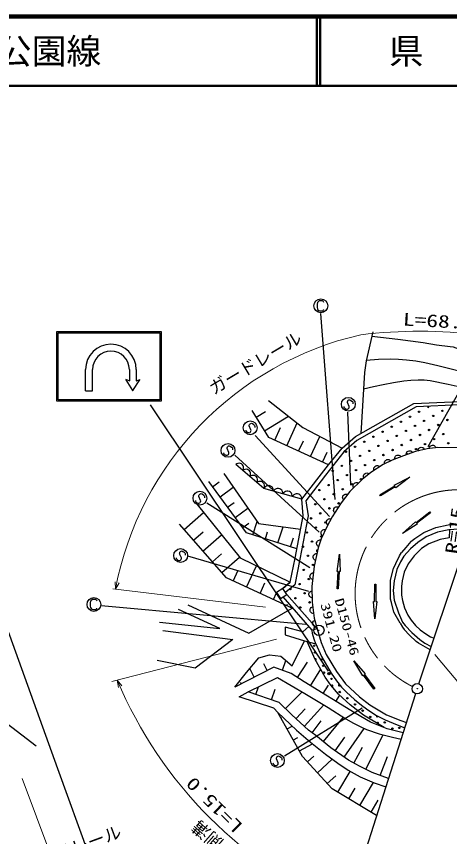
# Model space of a CAD drawing. Units: millimetres, scale not verified. Extents: x 40000 to 680000, y 20000 to 380000.
# Drawn here: x 254536 to 316853, y 261938 to 380000 of the extents above; entities that cross this region are included whole.
import ezdxf
from ezdxf.enums import TextEntityAlignment as Align

# ---------------------------------------------------------------- set-up
doc = ezdxf.new("R2010")
doc.units = ezdxf.units.MM
doc.header["$LTSCALE"] = 1000
doc.linetypes.add('CHAIN', pattern=[18.5, 12, -1.5, 3.5, -1.5])
for name, color, linetype, lineweight in [('M-BGD', 7, 'Continuous', 25), ('M-BGD-HTXT', 7, 'Continuous', 13), ('M-BMK', 2, 'CHAIN', 13), ('M-BMK-SRVR', 3, 'Continuous', 25), ('M-STR-STRC', 7, 'Continuous', 25), ('M-TTL', 2, 'Continuous', 140), ('M-TTL-LINE', 7, 'Continuous', 50)]:
    doc.layers.add(name, color=color, linetype=linetype, lineweight=lineweight)
doc.layers.add('M-OTRS', color=7, linetype='Continuous')
doc.layers.add('M-TTL-TXT', color=7, linetype='Continuous')
doc.styles.add('ＭＳ ゴシック', font='')
doc.styles.get('ＭＳ ゴシック').set_extended_font_data('MS Gothic')

# ---------------------------------------------------------------- blocks, each defined once
blk = doc.blocks.new('BUHIN2')
at = {"color": 6, "linetype": 'Continuous', "lineweight": 25}
for radius in [746, 22.5]:
    blk.add_circle((0, 0), radius, dxfattribs=at)
blk = doc.blocks.new('BUHIN14')
at = {"color": 7, "linetype": 'Continuous', "lineweight": 25}
blk.add_lwpolyline([(-708, 107), (-749, 37), (-760, -45), (-749, -151), (-703, -299), (-632, -413), (-528, -496), (-403, -526), (-292, -497), (-222, -471), (-138, -403), (-106, -320), (36, 293), (104, 377), (212, 452), (329, 478), (431, 472), (537, 431), (626, 296), (693, 77), (708, -23), (693, -127), (645, -226), (555, -327)], dxfattribs=at)
blk.add_circle((0, 0), 995, dxfattribs=at)
blk = doc.blocks.new('BUHIN38')
at = {"color": 7, "linetype": 'Continuous', "lineweight": 25}
blk.add_lwpolyline([(635, 126), (658, 227), (643, 324), (598, 425), (523, 517), (365, 631), (222, 698), (28, 703), (-131, 645), (-281, 507), (-569, 110), (-660, -84), (-672, -229), (-617, -399), (-494, -537), (-341, -649), (-214, -722), (-127, -729), (-32, -718), (33, -679)], dxfattribs=at)
blk.add_circle((0, 0), 995, dxfattribs=at)
blk = doc.blocks.new('BUHIN70')
at = {"color": 7, "linetype": 'Continuous', "lineweight": 25}
blk.add_lwpolyline([(438, -557), (534, -415), (590, -262), (627, -57), (597, 118), (536, 282), (400, 455), (256, 553), (92, 623), (-116, 635), (-275, 614), (-438, 557)], dxfattribs=at)
blk = doc.blocks.new('BUHIN71')
at = {"color": 7, "linetype": 'Continuous', "lineweight": 25}
blk.add_lwpolyline([(151, -647), (289, -563), (397, -456), (509, -297), (554, -136), (567, 27), (520, 227), (436, 368), (325, 492), (153, 585), (10, 630), (-151, 647)], dxfattribs=at)

msp = doc.modelspace()

# ---------------------------------------------------------------- linework, layer by layer
at = {"layer": 'M-BGD'}
for p, q in [((305823, 334597), (304836, 330428)), ((304836, 330428), (304616, 328746)), ((304616, 328746), (304070, 319967)), ((290794, 324696), (295743, 320844)), ((303313, 319539), (311698, 324283)), ((312030, 323798), (303501, 318931)), ((311698, 324283), (318317, 324584)), ((318340, 324085), (312030, 323798)), ((290845, 319390), (288447, 323293)), ((289046, 322317), (290389, 323142)), ((290245, 320365), (293661, 322464)), ((293422, 318206), (294926, 321480)), ((291704, 318995), (292549, 320834)), ((295743, 320844), (301414, 317857)), ((299435, 315443), (290845, 319390)), ((295140, 317417), (295833, 318924)), ((296858, 316627), (298201, 319549)), ((301414, 317857), (303313, 319539)), ((303501, 318931), (301652, 317302)), ((299435, 315443), (301414, 317857)), ((313625, 317748), (311960, 317354)), ((315142, 317958), (313625, 317748)), ((320285, 317865), (315142, 317958)), ((298576, 315838), (299226, 317253)), ((301652, 317302), (298998, 313973)), ((310206, 316749), (308615, 316108)), ((311960, 317354), (310206, 316749)), ((290137, 312045), (286121, 315522)), ((295593, 310492), (299435, 315443)), ((307295, 315483), (305523, 314346)), ((308615, 316108), (307295, 315483)), ((284358, 314207), (289353, 307008)), ((305523, 314346), (304289, 313344)), ((287639, 305685), (282203, 313032)), ((282746, 312297), (283717, 313015)), ((298998, 313973), (296160, 310284)), ((304289, 313344), (302521, 311594)), ((283834, 310828), (285729, 312231)), ((295593, 310492), (290137, 312045)), ((302521, 311594), (301269, 309976)), ((280538, 309750), (286708, 302061)), ((284921, 309359), (285846, 310043)), ((295791, 308134), (295593, 310492)), ((296160, 310284), (296496, 308097)), ((301269, 309976), (299939, 307953)), ((278667, 306136), (281472, 308586)), ((286008, 307889), (287814, 309226)), ((287095, 306420), (287976, 307072)), ((288545, 305395), (289153, 307296)), ((289353, 307008), (295416, 306168)), ((294623, 301998), (295791, 308134)), ((296496, 308097), (295310, 301863)), ((299939, 307953), (299199, 306527)), ((284749, 299172), (277991, 306910)), ((280018, 304588), (281389, 305785)), ((290356, 304816), (290670, 305799)), ((292167, 304236), (292897, 306517)), ((299199, 306527), (298371, 304804)), ((313162, 305698), (314894, 306437)), ((314894, 306437), (316639, 306791)), ((316732, 306096), (315103, 305765)), ((316639, 306791), (318859, 306938)), ((318875, 306237), (316732, 306096)), ((316820, 306101), (316801, 304942)), ((281370, 303041), (284046, 305378)), ((294883, 303366), (287639, 305685)), ((293978, 303656), (294393, 304954)), ((298371, 304804), (297927, 303513)), ((311274, 304403), (311867, 304835)), ((311867, 304835), (313162, 305698)), ((313496, 305080), (312292, 304277)), ((315103, 305765), (313496, 305080)), ((315509, 304714), (313851, 304062)), ((316801, 304942), (315509, 304714)), ((297927, 303513), (297349, 300885)), ((310543, 303563), (309916, 302819)), ((311274, 304403), (310543, 303563)), ((312292, 304277), (311229, 303356)), ((312438, 283930), (318940, 303469)), ((313851, 304062), (312822, 303411)), ((282722, 301493), (284028, 302634)), ((309101, 301269), (309645, 302364)), ((309645, 302364), (309916, 302819)), ((310260, 302292), (309811, 301489)), ((311229, 303356), (310260, 302292)), ((311780, 302359), (310900, 301223)), ((312822, 303411), (311780, 302359)), ((284074, 299945), (286621, 302170)), ((286708, 302061), (293931, 298575)), ((293931, 298575), (294623, 301998)), ((295310, 301863), (294569, 298198)), ((308771, 300552), (309101, 301269)), ((309811, 301489), (309244, 300379)), ((310900, 301223), (310340, 299988)), ((285716, 298727), (286434, 300287)), ((287650, 297838), (289068, 300922)), ((297349, 300885), (297022, 297956)), ((308372, 298832), (308771, 300552)), ((309244, 300379), (308866, 298749)), ((310340, 299988), (310031, 298731)), ((294417, 294725), (284749, 299172)), ((308340, 296110), (308372, 298832)), ((308866, 298749), (308725, 297379)), ((310031, 298731), (309928, 297942)), ((250900, 298175), (260458, 271756)), ((289583, 296948), (290284, 298473)), ((292861, 297669), (291941, 297065)), ((292861, 297669), (291941, 297065)), ((292861, 297669), (293931, 298575)), ((293931, 298575), (292861, 297669)), ((293425, 296809), (292861, 297669)), ((294569, 298198), (293314, 297135)), ((297022, 297956), (297060, 295702)), ((309928, 297942), (309951, 296674)), ((291517, 296059), (291963, 297030)), ((291941, 297065), (292505, 296205)), ((291941, 297065), (292505, 296205)), ((292505, 296205), (293425, 296809)), ((292505, 296205), (292904, 296467)), ((297073, 291666), (292904, 296467)), ((293425, 296809), (297783, 291827)), ((297783, 291827), (293425, 296809)), ((308725, 297379), (308866, 295986)), ((309951, 296674), (310065, 295908)), ((279176, 295315), (287965, 291215)), ((293450, 295170), (293551, 295389)), ((297060, 295702), (297369, 293363)), ((308484, 295616), (308340, 296110)), ((308831, 294247), (308484, 295616)), ((308866, 295986), (309481, 294167)), ((310065, 295908), (310374, 294868)), ((283785, 291885), (277863, 294618)), ((287965, 291215), (294194, 294828)), ((309750, 292653), (308831, 294247)), ((309481, 294167), (310095, 292812)), ((310374, 294868), (310865, 293816)), ((275104, 292823), (283785, 291885)), ((297369, 293363), (297783, 291827)), ((310095, 292812), (310473, 292340)), ((310865, 293816), (311346, 293103)), ((311346, 293103), (311951, 292337)), ((295756, 291426), (293177, 292071)), ((293177, 292071), (293177, 290963)), ((296611, 292199), (295756, 291426)), ((297783, 291827), (297073, 291666)), ((297147, 291164), (297073, 291666)), ((297783, 291827), (298376, 289874)), ((309750, 292653), (310069, 292072)), ((310069, 292072), (310340, 291725)), ((311090, 290938), (310340, 291725)), ((310473, 292340), (311441, 291301)), ((311951, 292337), (312637, 291719)), ((312637, 291719), (313438, 291102)), ((275586, 291590), (285661, 290331)), ((293177, 290963), (295982, 290104)), ((297389, 290378), (297147, 291164)), ((312037, 290010), (311090, 290938)), ((311441, 291301), (312551, 290309)), ((313438, 291102), (314112, 290690)), ((314112, 290690), (314628, 290511)), ((285661, 290331), (280275, 286177)), ((294183, 286527), (295982, 290104)), ((295982, 290104), (297620, 289664)), ((297526, 287414), (296378, 289998)), ((297620, 289664), (297389, 290378)), ((297620, 289664), (298419, 287866)), ((298376, 289874), (299081, 288162)), ((312375, 289775), (312037, 290010)), ((314067, 288824), (312375, 289775)), ((312551, 290309), (313307, 289789)), ((313307, 289789), (314204, 289317)), ((289402, 287686), (290927, 288126)), ((290927, 288126), (292565, 287926)), ((299081, 288162), (300568, 285682)), ((280275, 286177), (274782, 287276)), ((287644, 285568), (289402, 287686)), ((292565, 287926), (294183, 286527)), ((292803, 285889), (293309, 287283)), ((294994, 284832), (296402, 287035)), ((298953, 284908), (297526, 287414)), ((298419, 287866), (299798, 285446)), ((291558, 286342), (285968, 283451)), ((288763, 284896), (288119, 286141)), ((290626, 285860), (290136, 286808)), ((294048, 285436), (291558, 286342)), ((296854, 283663), (298315, 286028)), ((285968, 283451), (287644, 285568)), ((287862, 282780), (292080, 284837)), ((292080, 284837), (296019, 282536)), ((295940, 284227), (294048, 285436)), ((299787, 283732), (298953, 284908)), ((299798, 285446), (300577, 284347)), ((300568, 285682), (301878, 283949)), ((286900, 283933), (286791, 284143)), ((288986, 282397), (289367, 283514)), ((303253, 279711), (295940, 284227)), ((298682, 282534), (299423, 283732)), ((300867, 282464), (299787, 283732)), ((300577, 284347), (301302, 283445)), ((301302, 283445), (302042, 282705)), ((301878, 283949), (303911, 282040)), ((286563, 282051), (287862, 282780)), ((292359, 281247), (287862, 282780)), ((291234, 281630), (291761, 283173)), ((293265, 280358), (295627, 282766)), ((296019, 282536), (299401, 280514)), ((300511, 281405), (301055, 282287)), ((302531, 280904), (300867, 282464)), ((302042, 282705), (303180, 281666)), ((311972, 282504), (305507, 262321)), ((291554, 280447), (286563, 282051)), ((294171, 279469), (292359, 281247)), ((303180, 281666), (304159, 280867)), ((303911, 282040), (305402, 280891)), ((250295, 280397), (257380, 275024)), ((292153, 279813), (291554, 280447)), ((295709, 273469), (292153, 279813)), ((294838, 277268), (292153, 279813)), ((294773, 278920), (296061, 280330)), ((295975, 277821), (298776, 280888)), ((299401, 280514), (301945, 278911)), ((304474, 279403), (302531, 280904)), ((304159, 280867), (304899, 280324)), ((304899, 280324), (306257, 279425)), ((305402, 280891), (307790, 279480)), ((292598, 279020), (292721, 279089)), ((296577, 277272), (294171, 279469)), ((298703, 275616), (301595, 279132)), ((301945, 278911), (303026, 278248)), ((305475, 278426), (303253, 279711)), ((307454, 277635), (304474, 279403)), ((306257, 279425), (307576, 278725)), ((307576, 278725), (309294, 278006)), ((307790, 279480), (309830, 278654)), ((309830, 278654), (310640, 278344)), ((293487, 277434), (294226, 277848)), ((297100, 276889), (298373, 278625)), ((301667, 273394), (304580, 277507)), ((303026, 278248), (304072, 277760)), ((304072, 277760), (304909, 277342)), ((306434, 278026), (305475, 278426)), ((307893, 277467), (306434, 278026)), ((310167, 276869), (307893, 277467)), ((309294, 278006), (310397, 277585)), ((294838, 277268), (296825, 275525)), ((297623, 276505), (296577, 277272)), ((299784, 274728), (297623, 276505)), ((304804, 271625), (307289, 276596)), ((304909, 277342), (306725, 276749)), ((306725, 276749), (308643, 276227)), ((294376, 275848), (295011, 276204)), ((295265, 274262), (297110, 275296)), ((296825, 275525), (298986, 273782)), ((300412, 274283), (301792, 276232)), ((308643, 276227), (309881, 275977)), ((302294, 272950), (299784, 274728)), ((303096, 272514), (304347, 274816)), ((299962, 268797), (295709, 273469)), ((296418, 272690), (297339, 273529)), ((297836, 271133), (299965, 273072)), ((298986, 273782), (300764, 272493)), ((303898, 272078), (302294, 272950)), ((306886, 270733), (307900, 273453)), ((260458, 271756), (265097, 258934)), ((300764, 272493), (302263, 271482)), ((305710, 271172), (303898, 272078)), ((299253, 269576), (300495, 270706)), ((300762, 268321), (302550, 271327)), ((302263, 271482), (304006, 270540)), ((304006, 270540), (305993, 269669)), ((308061, 270295), (305710, 271172)), ((303962, 266418), (305916, 269703)), ((305993, 269669), (307681, 269106)), ((306362, 264991), (299962, 268797)), ((302362, 267370), (303280, 268913)), ((305562, 265467), (306594, 267202)), ((305507, 262321), (301708, 250462))]:
    msp.add_line(p, q, dxfattribs=at)
for points in [[(305679, 333988), (309399, 333540), (313066, 333037), (314962, 332737), (316936, 332486), (317346, 332427), (317736, 332310), (317970, 332178), (318170, 331995), (318242, 331914), (318319, 331822)], [(304862, 330541), (306609, 330648), (308365, 330695), (309511, 330664), (310665, 330573), (311974, 330402), (313276, 330171), (315182, 329744), (317080, 329258), (318544, 328898), (320027, 328596), (323006, 328049), (326007, 327560), (327118, 327451), (328232, 327402), (329489, 327415), (330747, 327489), (332544, 327673), (334333, 327916), (337168, 328368), (340000, 328861)], [(344141, 327436), (340896, 326805), (337637, 326231), (335936, 325986), (334219, 325798), (332625, 325693), (331016, 325647), (328684, 325660), (326341, 325733), (324442, 325834), (322550, 325994), (320904, 326195), (319256, 326456), (316662, 327033), (314068, 327548), (313207, 327627), (312331, 327646), (311301, 327601), (310260, 327495), (308776, 327265), (307308, 326976), (305883, 326660), (304466, 326328)], [(312306, 317436), (312319, 317557), (312354, 317665), (312422, 317794), (312515, 317878), (312621, 317939), (312772, 317975), (312894, 317968), (313015, 317935), (313135, 317851), (313216, 317769), (313279, 317666)], [(313888, 317785), (313912, 317904), (313958, 318009), (314037, 318131), (314138, 318205), (314249, 318256), (314403, 318277), (314524, 318259), (314641, 318214), (314753, 318119), (314826, 318030), (314879, 317921)], [(308947, 316242), (308941, 316363), (308960, 316476), (309007, 316614), (309087, 316711), (309183, 316787), (309327, 316845), (309449, 316856), (309573, 316842), (309705, 316776), (309797, 316708), (309875, 316616)], [(310610, 316889), (310611, 317010), (310636, 317122), (310690, 317257), (310774, 317350), (310874, 317421), (311021, 317471), (311143, 317477), (311267, 317456), (311395, 317383), (311483, 317311), (311556, 317214)], [(305988, 314645), (305960, 314763), (305957, 314878), (305978, 315021), (306038, 315131), (306118, 315224), (306249, 315308), (306366, 315342), (306491, 315351), (306633, 315311), (306736, 315261), (306830, 315185)], [(307503, 315582), (307490, 315703), (307503, 315816), (307542, 315957), (307615, 316058), (307707, 316140), (307847, 316206), (307968, 316225), (308093, 316218), (308228, 316160), (308324, 316097), (308407, 316010)], [(304518, 313530), (304476, 313645), (304462, 313758), (304466, 313903), (304513, 314019), (304583, 314121), (304703, 314218), (304816, 314265), (304939, 314288), (305084, 314264), (305192, 314226), (305294, 314161)], [(303050, 312118), (302997, 312227), (302971, 312339), (302962, 312484), (302998, 312604), (303056, 312712), (303167, 312821), (303275, 312878), (303395, 312913), (303542, 312903), (303653, 312876), (303761, 312821)], [(301589, 310390), (301522, 310492), (301482, 310599), (301453, 310741), (301473, 310865), (301517, 310979), (301612, 311102), (301712, 311173), (301826, 311224), (301973, 311233), (302087, 311221), (302201, 311180)], [(300329, 308546), (300255, 308643), (300207, 308747), (300167, 308886), (300177, 309011), (300212, 309129), (300297, 309258), (300391, 309337), (300502, 309396), (300647, 309417), (300762, 309414), (300878, 309382)], [(299339, 306796), (299255, 306884), (299196, 306983), (299142, 307118), (299140, 307243), (299163, 307363), (299234, 307501), (299319, 307589), (299423, 307659), (299566, 307695), (299680, 307703), (299799, 307684)], [(298568, 305215), (298482, 305301), (298420, 305397), (298362, 305530), (298356, 305656), (298375, 305777), (298442, 305916), (298525, 306007), (298626, 306080), (298768, 306120), (298882, 306132), (299001, 306116)], [(297987, 303686), (297891, 303761), (297818, 303849), (297745, 303975), (297724, 304099), (297729, 304221), (297779, 304368), (297850, 304467), (297943, 304552), (298079, 304608), (298190, 304634), (298311, 304632)], [(297531, 301711), (297427, 301775), (297345, 301854), (297258, 301971), (297223, 302091), (297214, 302213), (297247, 302365), (297307, 302472), (297389, 302566), (297517, 302638), (297625, 302676), (297746, 302688)], [(297130, 298924), (297020, 298976), (296930, 299047), (296831, 299153), (296784, 299269), (296762, 299390), (296779, 299544), (296827, 299657), (296899, 299760), (297019, 299844), (297123, 299893), (297241, 299918)], [(297050, 296329), (296934, 296367), (296836, 296426), (296724, 296519), (296662, 296628), (296625, 296745), (296622, 296900), (296655, 297018), (296713, 297129), (296822, 297228), (296918, 297290), (297033, 297329)], [(297280, 294037), (297161, 294062), (297056, 294108), (296935, 294188), (296861, 294289), (296811, 294401), (296790, 294555), (296810, 294676), (296855, 294793), (296951, 294904), (297040, 294976), (297149, 295028)], [(297706, 292112), (297584, 292121), (297475, 292153), (297344, 292217), (297257, 292307), (297193, 292411), (297152, 292561), (297156, 292684), (297185, 292806), (297266, 292928), (297344, 293012), (297446, 293078)]]:
    msp.add_lwpolyline(points, dxfattribs=at)
for centre, radius in [((311156, 322377), 99.5), ((312472, 323098), 99.5), ((314508, 322502), 99.5), ((315824, 323223), 99.5), ((309841, 321656), 99.5), ((311877, 321061), 99.5), ((313192, 321782), 99.5), ((315229, 321187), 99.5), ((316544, 321907), 99.5), ((307210, 320215), 99.5), ((308525, 320936), 99.5), ((310561, 320341), 99.5), ((313913, 320466), 99.5), ((315949, 319871), 99.5), ((304578, 318774), 99.5), ((305894, 319495), 99.5), ((307930, 318900), 99.5), ((309246, 319620), 99.5), ((311282, 319025), 99.5), ((312597, 319746), 99.5), ((314634, 319151), 99.5), ((303263, 318054), 99.5), ((306614, 318179), 99.5), ((308651, 317584), 99.5), ((309966, 318305), 99.5), ((312002, 317710), 99.5), ((313318, 318430), 99.5), ((316670, 318556), 99.5), ((301947, 317333), 99.5), ((303983, 316738), 99.5), ((305299, 317459), 99.5), ((307335, 316864), 99.5), ((301352, 315297), 99.5), ((302668, 316017), 99.5), ((304704, 315422), 99.5), ((306019, 316143), 99.5), ((300036, 314576), 99.5), ((302073, 313981), 99.5), ((303388, 314702), 99.5), ((300757, 313261), 99.5), ((304109, 313386), 99.5), ((298126, 311820), 99.5), ((299441, 312540), 99.5), ((301478, 311945), 99.5), ((302793, 312666), 99.5), ((298846, 310504), 99.5), ((300162, 311225), 99.5), ((297531, 309784), 99.5), ((300883, 309909), 99.5), ((298251, 308468), 99.5), ((299567, 309188), 99.5), ((296936, 307747), 99.5), ((298972, 307152), 99.5), ((296341, 305711), 99.5), ((297656, 306432), 99.5), ((298377, 305116), 99.5), ((295746, 303675), 99.5), ((297061, 304396), 99.5), ((296466, 302359), 99.5), ((297187, 301044), 99.5), ((295871, 300323), 99.5), ((296592, 299008), 99.5), ((295276, 298287), 99.5), ((294681, 296251), 99.5), ((295997, 296972), 99.5), ((296717, 295656), 99.5), ((295402, 294935), 99.5), ((297371, 289414), 99.5), ((297472, 288419), 99.5), ((298668, 286530), 99.5), ((298769, 285535), 99.5), ((299500, 285397), 150), ((299500, 285397), 131), ((299500, 285397), 112), ((299500, 285397), 93.7), ((299500, 285397), 75), ((299500, 285397), 56.2), ((299500, 285397), 37.5), ((299500, 285397), 18.8), ((299864, 284641), 99.5), ((301060, 282751), 99.5), ((302156, 281857), 99.5), ((303252, 280963), 99.5), ((304347, 280068), 99.5), ((305443, 279174), 99.5), ((307533, 278380), 99.5), ((308629, 277486), 99.5), ((309624, 277587), 99.5)]:
    msp.add_circle(centre, radius, dxfattribs=at)
for centre, start, end in [((313788, 323818), 145.7793, 39.42541), ((310687, 316989), 334.1853, 243.83108), ((296810, 311099), 221.88817, 62.9814), ((297782, 303080), 48.01467, 287.17989), ((295151, 301639), 319.12701, 18.83784), ((293961, 297567), 157.2275, 103.31926), ((296122, 293620), 355.49681, 86.84898), ((297573, 287424), 272.30289, 142.13008), ((298568, 287525), 95.9746, 323.35087), ((299764, 285636), 160.03249, 259.29297), ((299965, 283646), 257.27545, 183.5577), ((300960, 283746), 77.41313, 0.18633), ((306438, 279275), 123.32091, 0.80552), ((306538, 278280), 267.99968, 210.62576)]:
    msp.add_arc(centre, 99.5, start, end, dxfattribs=at)
at = {"layer": 'M-BGD-HTXT'}
for p, q in [((290367, 294970), (268392, 297625)), ((291949, 290356), (268262, 284248)), ((314740, 288174), (349218, 246787)), ((255366, 270322), (260287, 257168))]:
    msp.add_line(p, q, dxfattribs=at)
for points in [[(269315, 298474), (268788, 297577), (268761, 298616)], [(269201, 283422), (269053, 284452), (269723, 283656)]]:
    msp.add_lwpolyline(points, dxfattribs=at)
for centre, radius, start, end in [((314352, 288948), 46373, 102.8031, 169.27625), ((312518, 265700), 68987, 68.51233, 97.0296), ((326437, 308619), 62265, 202.83856, 246.88538)]:
    msp.add_arc(centre, radius, start, end, dxfattribs=at)
at = {"layer": 'M-BMK'}
msp.add_arc((318219, 296909), 14955, 82.29663, 243.3988, dxfattribs=at)
at = {"layer": 'M-BMK-SRVR'}
for radius in [746, 22.5]:
    msp.add_circle((298047, 291641), radius, dxfattribs=at)
at = {"layer": 'M-STR-STRC'}
for p, q in [((313780, 318067), (325174, 338344)), ((300375, 310457), (298336, 337232)), ((260363, 324631), (260363, 334631)), ((260363, 334631), (275363, 334631)), ((260563, 324831), (260563, 334431)), ((260563, 334431), (275163, 334431)), ((275163, 334431), (275163, 324831)), ((275363, 334631), (275363, 324631)), ((264488, 326101), (264488, 329186)), ((265488, 326101), (265488, 329186)), ((270782, 329186), (270782, 327550)), ((271782, 329186), (271782, 327551)), ((270258, 327675), (271257, 326139)), ((270755, 327532), (270295, 327719)), ((271307, 326140), (272305, 327675)), ((271810, 327532), (272268, 327719)), ((264488, 326101), (265488, 326101)), ((275163, 324831), (260563, 324831)), ((275363, 324631), (260363, 324631)), ((299450, 285730), (273806, 324090)), ((302642, 312543), (302192, 323036)), ((299558, 308014), (288872, 319664)), ((298077, 305761), (285976, 316832)), ((308890, 312545), (311143, 313653)), ((311143, 313653), (309124, 312161)), ((306833, 311117), (308968, 312417)), ((309046, 312289), (306911, 310989)), ((308968, 312417), (308890, 312545)), ((309124, 312161), (309046, 312289)), ((306911, 310989), (306833, 311117)), ((296725, 300611), (281920, 309945)), ((312027, 307150), (314013, 308669)), ((314104, 308550), (312118, 307031)), ((314013, 308669), (314104, 308550)), ((310087, 305571), (311936, 307269)), ((311936, 307269), (312027, 307150)), ((312118, 307031), (312209, 306911)), ((312209, 306911), (310087, 305571)), ((296597, 297199), (279217, 302285)), ((300667, 300117), (301034, 302601)), ((301034, 302601), (301116, 300092)), ((300817, 300109), (300667, 300117)), ((300675, 297613), (300817, 300109)), ((300966, 300100), (300824, 297604)), ((301116, 300092), (300966, 300100)), ((300824, 297604), (300675, 297613)), ((306069, 295787), (306102, 298287)), ((306102, 298287), (306252, 298285)), ((306252, 298285), (306219, 295785)), ((306111, 293286), (305919, 295789)), ((305919, 295789), (306069, 295787)), ((306369, 295783), (306111, 293286)), ((306219, 295785), (306369, 295783)), ((296193, 292480), (266750, 295134)), ((304362, 285097), (303055, 287240)), ((303055, 287240), (304724, 285364)), ((304483, 285186), (304362, 285097)), ((305970, 283177), (304483, 285186)), ((304724, 285364), (304603, 285275)), ((304603, 285275), (306091, 283266)), ((306091, 283266), (305970, 283177)), ((304271, 280407), (293127, 273537))]:
    msp.add_line(p, q, dxfattribs=at)
for centre, radius, start, end in [((268135, 329161), 3647, 0.39722, 179.60278), ((268135, 329164), 2647, 0.46619, 179.53375), ((270283, 327691), 30, 67.86096, 213.04272), ((270762, 327550), 20, 247.8609, 0), ((271802, 327551), 20, 180, 292.16003), ((272280, 327691), 30, 326.98474, 112.16003), ((271282, 326156), 30, 213.04272, 326.98471)]:
    msp.add_arc(centre, radius, start, end, dxfattribs=at)
at = {"layer": 'M-TTL'}
msp.add_line((680000, 380000), (40000, 380000), dxfattribs=at)
at = {"layer": 'M-TTL-LINE'}
for p, q in [((297750, 380000), (297750, 370000)), ((298250, 380000), (298250, 370000)), ((40000, 370000), (680000, 370000))]:
    msp.add_line(p, q, dxfattribs=at)

# ---------------------------------------------------------------- block references
at = {"layer": 'M-BGD', "rotation": 35.94111}
for name, p in [('BUHIN71', (286623, 315087)), ('BUHIN71', (287627, 314218)), ('BUHIN71', (288631, 313349)), ('BUHIN71', (289635, 312479)), ('BUHIN70', (290819, 311851)), ('BUHIN70', (292183, 311462)), ('BUHIN70', (293547, 311074)), ('BUHIN70', (294911, 310686))]:
    msp.add_blockref(name, p, dxfattribs=at)
at = {"layer": 'M-OTRS', "rotation": 35.94111}
msp.add_blockref('BUHIN2', (312201, 283218), dxfattribs=at)
at = {"layer": 'M-STR-STRC', "rotation": 35.94111}
for name, p in [('BUHIN38', (298331, 338349)), ('BUHIN14', (302288, 324166)), ('BUHIN14', (288173, 320788)), ('BUHIN14', (284977, 317531)), ('BUHIN14', (280935, 310654)), ('BUHIN14', (278161, 302391)), ('BUHIN38', (265691, 295358)), ('BUHIN14', (292080, 272884))]:
    msp.add_blockref(name, p, dxfattribs=at)

# ---------------------------------------------------------------- texts
at = {"layer": 'M-BGD-HTXT', "style": 'ＭＳ ゴシック', "width": 1.35}
for s, height, rotation, p in [('L=68.0', 1833, 356.9, (310080, 334957)), ('R=15', 1833, 82, (318558, 302438)), ('391.20', 1320, 285.1, (297880, 295285)), ('D150-46', 1320, 285.9, (299912, 295930)), ('L=15.0', 1833, 135.3, (287607, 263989))]:
    msp.add_text(s, height=height, rotation=rotation, dxfattribs=at).set_placement(p, align=Align.BOTTOM_LEFT)
at = {"layer": 'M-BGD-HTXT', "style": 'ＭＳ ゴシック'}
for s, rotation, p in [('ガードレール', 30.9, (283216, 325011)), ('ガードレール', 20.2, (255942, 256209)), ('側溝', 138.7, (284908, 261535))]:
    msp.add_text(s, height=1833, rotation=rotation, dxfattribs=at).set_placement(p, align=Align.BOTTOM_LEFT)
at = {"layer": 'M-TTL-TXT', "style": 'ＭＳ ゴシック'}
msp.add_text('一般県道銭壺山公園線', height=3666, dxfattribs=at).set_placement((216734, 375000), align=Align.MIDDLE_LEFT)
msp.add_text('県\u3000名', height=3666, dxfattribs=at).set_placement((315625, 375000), align=Align.MIDDLE_CENTER)

doc.saveas('drawing.dxf')
